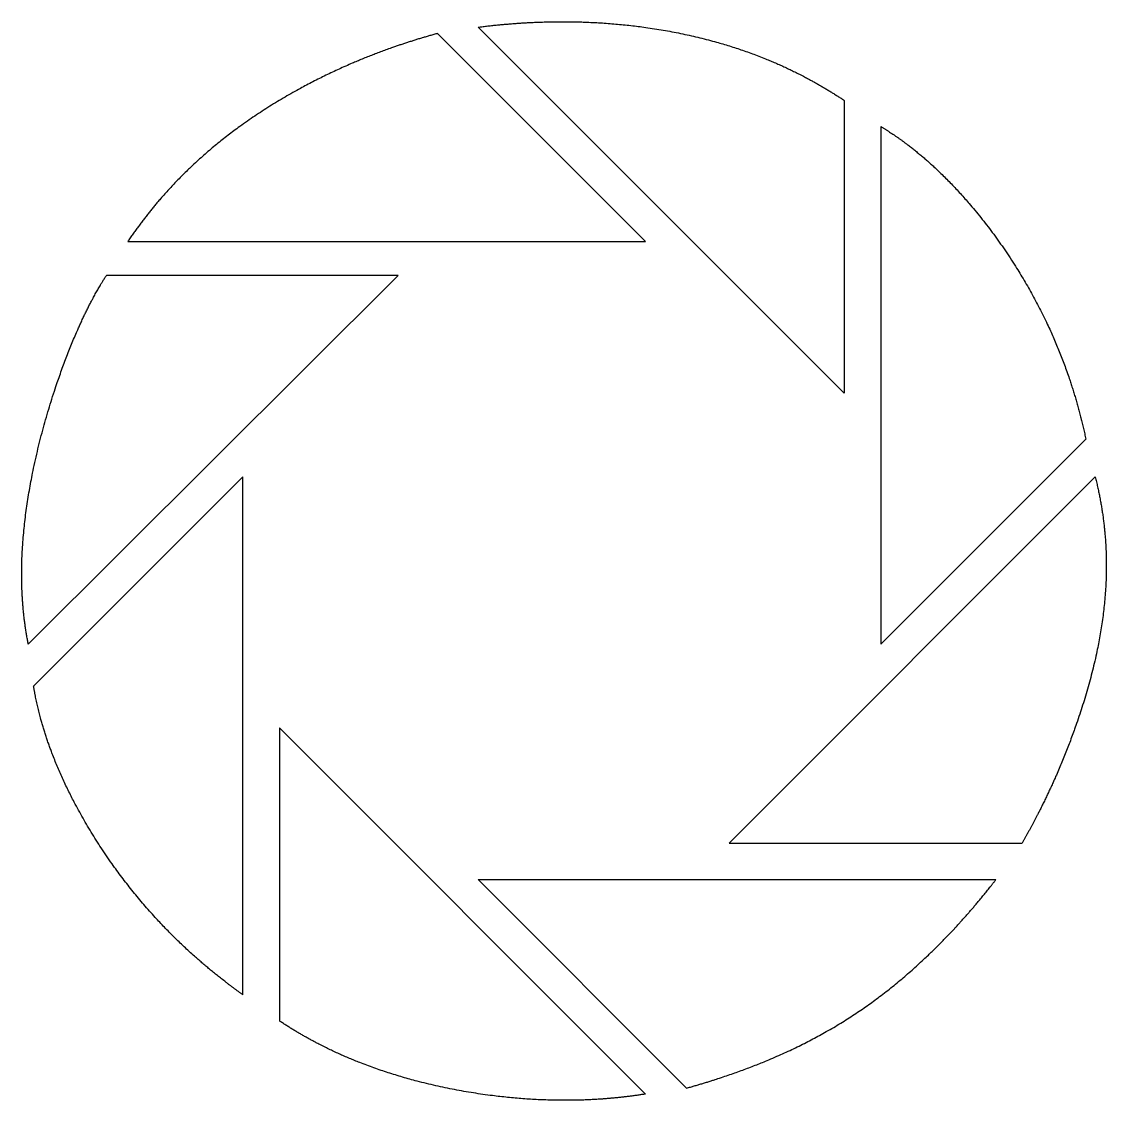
# Model space of a CAD drawing. Header units: inches. Extents: x -0.52 to 0.52, y -0.52 to 0.52.
import ezdxf

# ---------------------------------------------------------------- set-up
doc = ezdxf.new("R2010")
doc.units = ezdxf.units.IN
doc.layers.get('0').update_dxf_attribs({"linetype": 'CONTINUOUS'})

msp = doc.modelspace()

# ---------------------------------------------------------------- linework, layer by layer
for p, q in [((0.27, 0.16), (-0.08, 0.51)), ((0.08, 0.305), (-0.1187, 0.504)), ((0.27, 0.44), (0.27, 0.16)), ((0.305, 0.415), (0.305, -0.08)), ((-0.415, 0.305), (0.08, 0.305)), ((-0.51, -0.08), (-0.1564, 0.2726)), ((-0.1564, 0.2726), (-0.4354, 0.2726)), ((0.305, -0.08), (0.501, 0.116)), ((-0.305, 0.08), (-0.505, -0.12)), ((-0.305, -0.415), (-0.305, 0.08)), ((0.16, -0.27), (0.51, 0.08)), ((-0.27, -0.16), (-0.27, -0.44)), ((-0.27, -0.16), (0.08, -0.51)), ((0.16, -0.27), (0.44, -0.27)), ((-0.08, -0.305), (0.415, -0.305)), ((-0.08, -0.305), (0.1193, -0.5043))]:
    msp.add_line(p, q)
for points in [[(-0.08, 0.51), (-0.0635, 0.5121), (-0.0312, 0.5152), (0.0152, 0.5167), (0.0737, 0.5129), (0.1425, 0.4997), (0.195, 0.4818), (0.2331, 0.4631), (0.2578, 0.4481), (0.27, 0.44)], [(-0.1187, 0.504), (-0.1331, 0.5), (-0.1615, 0.4914), (-0.2023, 0.4762), (-0.2537, 0.4518), (-0.3134, 0.4141), (-0.3572, 0.3768), (-0.3873, 0.3434), (-0.406, 0.3182), (-0.415, 0.305)], [(0.305, 0.415), (0.3153, 0.4088), (0.3356, 0.3951), (0.365, 0.3703), (0.4023, 0.3298), (0.4444, 0.2691), (0.4725, 0.2132), (0.4888, 0.1666), (0.4974, 0.1333), (0.501, 0.116)], [(-0.51, -0.08), (-0.513, -0.0648), (-0.5172, -0.0342), (-0.518, 0.0127), (-0.51, 0.0762), (-0.4899, 0.1532), (-0.4695, 0.2084), (-0.4529, 0.2435), (-0.4413, 0.2635), (-0.4354, 0.2726)], [(0.51, 0.08), (0.5141, 0.0636), (0.5203, 0.0311), (0.5233, -0.0162), (0.5167, -0.0767), (0.4969, -0.1479), (0.4759, -0.2006), (0.4585, -0.2368), (0.4463, -0.2592), (0.44, -0.27)], [(-0.305, -0.415), (-0.3192, -0.4049), (-0.346, -0.3841), (-0.382, -0.3513), (-0.4223, -0.3047), (-0.4619, -0.2437), (-0.4854, -0.1941), (-0.4975, -0.157), (-0.5029, -0.1323), (-0.505, -0.12)], [(0.1193, -0.5043), (0.1397, -0.4986), (0.1779, -0.4864), (0.2279, -0.4662), (0.2815, -0.436), (0.3343, -0.3945), (0.3695, -0.3594), (0.3932, -0.3325), (0.4079, -0.3142), (0.415, -0.305)], [(0.08, -0.51), (0.0654, -0.5123), (0.0363, -0.5158), (-0.0076, -0.5176), (-0.0662, -0.5138), (-0.1383, -0.5002), (-0.1935, -0.4819), (-0.2328, -0.4632), (-0.2578, -0.4481), (-0.27, -0.44)]]:
    msp.add_open_spline(points, degree=5)

doc.saveas('drawing.dxf')
